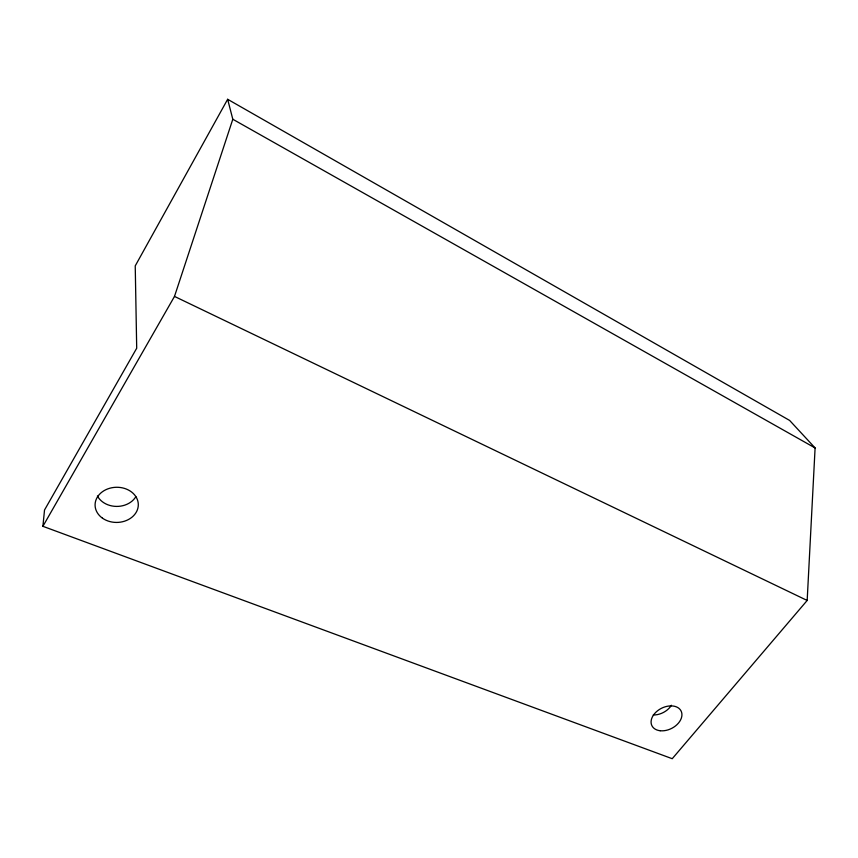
<?xml version="1.0" encoding="UTF-8"?>
<svg xmlns="http://www.w3.org/2000/svg" width="858" height="858" viewBox="0 0 858 858"><rect width="100%" height="100%" fill="white"/><g stroke="black" fill="none" stroke-linecap="round" stroke-linejoin="round"><path stroke-width="1.29" d="M807.174 600.461L815.1 447.951L789.628 420.431L227.649 99.292L135.232 265.883L136.701 348.241L44.53 509.995L42.9 526.308L672.232 758.708L807.174 600.461L174.496 296.418L232.808 119.251L227.649 99.292M42.9 526.308L174.496 296.418M232.808 119.251L815.1 447.951M671.396 705.265A16.077 11.218 -27 0 1 653.27 714.961M135.875 496.653A21.182 17.364 -0.4 0 1 116.356 506.413A21.182 17.364 -0.4 0 1 97.426 495.999M660.145 730.737A16.323 11.261 -26.9 0 0 681.863 713.556A16.323 11.261 -26.9 0 0 657.528 710.799A16.323 11.261 -26.9 0 0 660.145 730.737M102.445 518.157A21.611 17.578 -1 0 0 137.891 508.161A21.611 17.578 -1 0 0 109.749 488.245A21.611 17.578 -1 0 0 102.445 518.157"/></g></svg>
